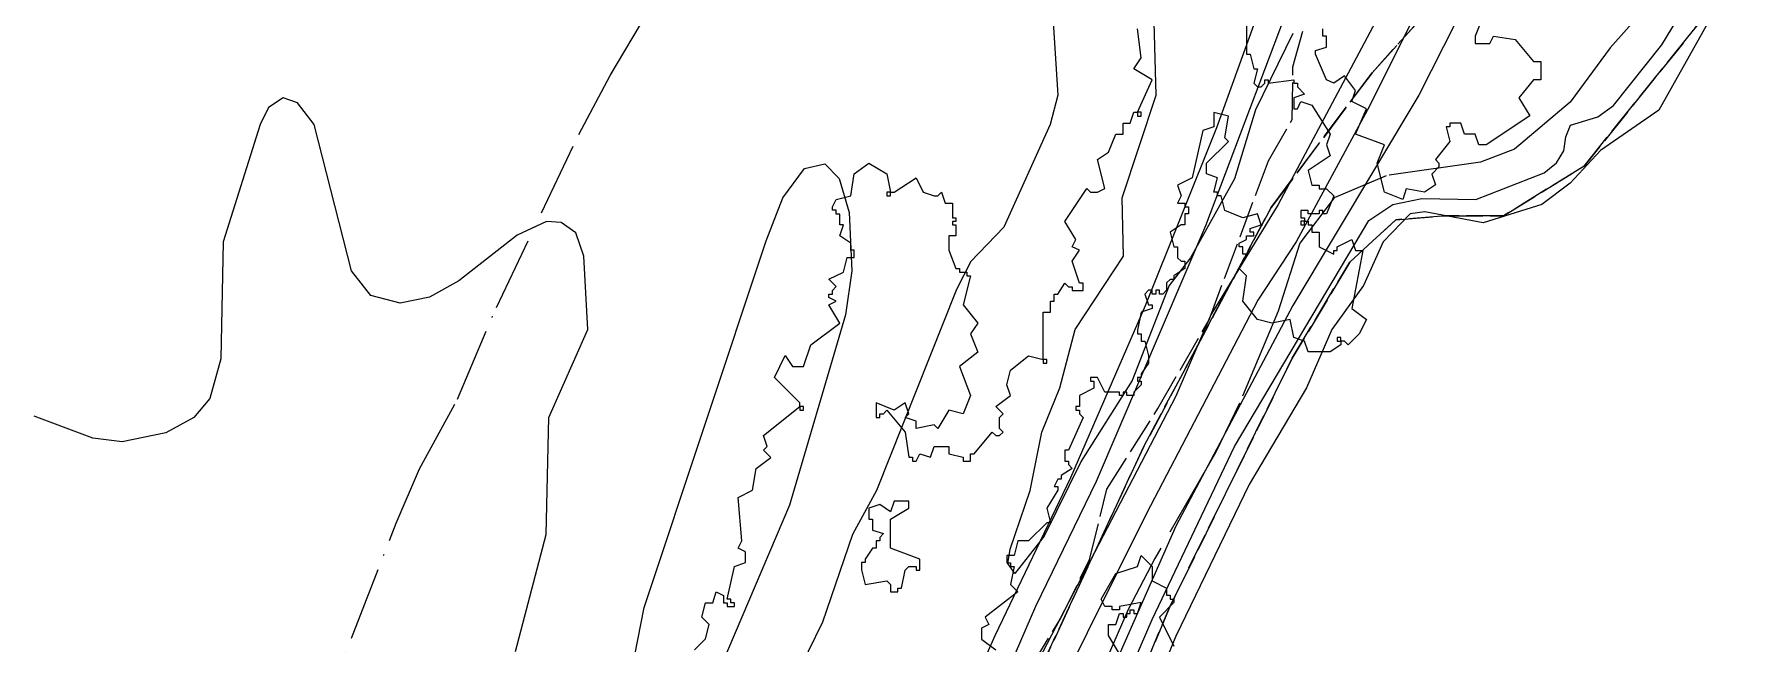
# Model space of a CAD drawing. Header units: metres. Extents: x -400 to 800, y -650 to 500.
# Drawn here: x 60 to 177.9, y -342.3 to -300.4 of the extents above; entities that cross this region are included whole.
import ezdxf

# ---------------------------------------------------------------- set-up
doc = ezdxf.new("R2010")
doc.units = ezdxf.units.M
doc.header["$LTSCALE"] = 2
for name, pattern in [('DASHDOT', [3.556, 2.54, -0.508, 0, -0.508]), ('DASHED', [1.524, 1.27, -0.254]), ('PHANTOM', [6.35, 3.175, -0.635, 0.635, -0.635, 0.635, -0.635])]:
    doc.linetypes.add(name, pattern=pattern)
for name, color, linetype in [('SITE-FLOOD-LIMIT', 5, 'DASHED'), ('SITE-PATH', 84, 'CONTINUOUS'), ('SITE-PROPERTY', 7, 'PHANTOM'), ('SITE-SETBACK-WATER', 1, 'DASHDOT'), ('SITE-TREE-CANOPY', 94, 'CONTINUOUS'), ('SITE-WATER-EDGE', 5, 'CONTINUOUS'), ('TOPO-CONTOUR-MAJOR', 8, 'CONTINUOUS'), ('TOPO-CONTOUR-MINOR', 9, 'CONTINUOUS')]:
    doc.layers.add(name, color=color, linetype=linetype)

msp = doc.modelspace()

# ---------------------------------------------------------------- linework, layer by layer
at = {"layer": 'SITE-FLOOD-LIMIT'}
for points in [[(161.69, -292.39), (152.07, -303.03), (145.13, -312.3), (136.36, -328.75), (124.11, -355.13), (116.55, -373.22), (108.21, -402.97), (105.9, -414.44), (99.46, -431.1), (90.55, -463.04), (84.72, -479.76), (78.9, -494.18), (73.84, -505.74)], [(73.84, -505.74), (78.9, -494.18), (84.72, -479.76), (90.55, -463.04), (99.46, -431.1), (105.9, -414.44), (108.21, -402.97), (116.55, -373.22), (124.11, -355.13), (136.36, -328.75), (145.13, -312.3), (152.07, -303.03), (161.69, -292.39)], [(84.71, -503.23), (86.03, -499.53), (84.98, -495.04), (86.83, -489.22), (91.59, -476.53), (99.78, -456.7), (107.45, -436.87), (114.06, -409.64), (120.14, -389.55), (123.05, -378.45), (129.39, -360.73), (138.12, -339.85), (146.58, -322.67), (150.54, -316.06), (153.71, -313.15), (157.15, -312.88), (161.12, -312.88), (166.67, -309.45), (175.39, -298.61)], [(175.39, -298.61), (166.67, -309.45), (161.12, -312.88), (157.15, -312.88), (153.71, -313.15), (150.54, -316.06), (146.58, -322.67), (138.12, -339.85), (129.39, -360.73), (123.05, -378.45), (120.14, -389.55), (114.06, -409.64), (107.45, -436.87), (99.78, -456.7), (91.59, -476.53), (86.83, -489.22), (84.98, -495.04), (86.03, -499.53), (84.71, -503.23)], [(128.5, -344.13), (130.64, -340.57), (132.63, -336.54), (133.81, -331.7), (137.33, -326.15), (140.85, -320.04), (144.94, -309.09), (146.57, -306.24), (146.63, -302.62), (147.34, -300.02)]]:
    msp.add_lwpolyline(points, dxfattribs=at)
at = {"layer": 'SITE-PATH'}
for points in [[(99.23, -429.35), (100.36, -423.76), (101, -417.47), (102.76, -405.92), (104.38, -398.69), (106.73, -390.65), (109.81, -381.18), (113.03, -371.95), (116.35, -363.82), (126.13, -341.76), (131.33, -330.88), (136.47, -319.06), (141.38, -306.81), (145.41, -295.68)], [(146.02, -299.26), (140.61, -313.56), (133.09, -331.16), (128.91, -339.77), (125.14, -348.46), (118.14, -363.77), (113.64, -375.72), (111.33, -382.04), (106.78, -396.81), (104.98, -403.21), (102.81, -418.27), (102.27, -423.82), (101.38, -428.39)]]:
    msp.add_lwpolyline(points, dxfattribs=at)
at = {"layer": 'SITE-PROPERTY'}
msp.add_lwpolyline([(171.47, -297.92), (168.46, -301.31), (165.7, -305.05), (161.87, -308.29), (159.54, -309.18), (153.05, -310.12), (149.46, -311.63), (147.1, -314.76), (145.62, -319.45), (142.95, -325.78), (141.31, -329.15), (137.12, -336.46), (135.28, -339.98), (132.26, -346.92)], dxfattribs=at)
at = {"layer": 'SITE-SETBACK-WATER'}
msp.add_lwpolyline([(58.62, -413.42), (60.43, -409.13), (63.12, -400.89), (63.82, -398.15), (65.08, -394.77), (69.61, -377.49), (71.04, -372.94), (72.69, -369.04), (73.76, -365.27), (79.23, -348.68), (84.88, -334.04), (86.49, -330.3), (89.11, -325.5), (91.79, -319.18), (97.46, -307.28), (99.62, -303.23), (108.86, -287.67)], dxfattribs=at)
at = {"layer": 'SITE-TREE-CANOPY'}
for points in [[(143.43, -299), (143.43, -301.76), (143.68, -301.76), (143.93, -302.75), (144.18, -302.75), (143.93, -303.75), (144.18, -304.01), (144.43, -304.01), (144.68, -303.75), (144.68, -303.51), (144.93, -303.51), (144.93, -303.75), (146.68, -303.51), (146.68, -303.75), (146.93, -303.75), (146.93, -304.01), (147.43, -304.51), (146.68, -304.75), (146.68, -305.51), (146.93, -305.51), (147.18, -305.01), (147.93, -305.26), (149.18, -307.26), (148.93, -308), (149.18, -308.76), (147.68, -309.76), (147.93, -310.76), (148.43, -310.76), (148.43, -311.01), (148.93, -311.01), (149.43, -311.51), (148.93, -312.75), (148.68, -312.75), (148.68, -312.51), (148.43, -312.51), (148.43, -312.75), (147.93, -312.75), (147.68, -312.75), (147.68, -312.51), (147.18, -312.51), (147.18, -313.01), (147.43, -313.01), (147.43, -313.25), (147.68, -313.25), (147.68, -313.51), (147.93, -313.51), (147.93, -314.01), (148.43, -314.01), (148.43, -315.01), (149.43, -315.51), (149.43, -315.26), (149.68, -315.26), (149.68, -315.01), (150.68, -314.51), (150.93, -315.26), (151.43, -315.26), (150.68, -319.26), (151.68, -320.01), (151.18, -321.01), (150.43, -321.75), (150.18, -321.51), (149.93, -321.51), (149.93, -321.75), (149.18, -322.25), (147.68, -322.25), (147.43, -321.51), (146.68, -321.26), (146.43, -320.01), (145.18, -320.26), (144.18, -320.01), (143.18, -318.76), (143.43, -317), (142.93, -316.51), (143.43, -315.51), (143.18, -315.51), (143.18, -315.01), (142.93, -315.01), (142.93, -314.75), (143.43, -314.51), (143.43, -314.25), (143.93, -314.25), (143.93, -314.01), (143.68, -314.01), (143.68, -313.75), (144.43, -313.51), (144.18, -312.75), (143.18, -313.01), (141.93, -312.51), (141.68, -311.51), (141.43, -311.51), (141.43, -311.26), (141.18, -311.26), (141.43, -310.26), (140.68, -310), (140.68, -309.26), (142.18, -307.76), (141.93, -307.5), (142.18, -306.01), (141.18, -305.76), (141.18, -306.76), (140.43, -307.01), (139.68, -310.26), (138.68, -310.76), (138.93, -311.51), (138.68, -312.01), (139.18, -312.01), (139.18, -312.26), (139.43, -312.26), (139.43, -312.75), (139.18, -312.75), (139.18, -313.51), (138.93, -313.51), (138.18, -314.01), (138.43, -315.01), (138.68, -315.01), (138.68, -315.76), (138.93, -316.01), (139.18, -316.01), (139.18, -316.51), (138.43, -317.01), (138.43, -317.26), (138.18, -317.26), (137.93, -317.5), (137.93, -318), (137.68, -318.26), (137.43, -318.26), (137.43, -318), (137.18, -318), (137.18, -318.26), (136.93, -318.26), (136.93, -318), (136.68, -318), (136.43, -318.26), (136.68, -319), (136.93, -319), (136.93, -319.26), (136.18, -319.5), (135.93, -320.76), (135.93, -321.01), (136.18, -321.01), (136.18, -321.51), (136.43, -321.51), (136.68, -322.51), (136.68, -323.01), (136.18, -323.75), (136.18, -324.01), (135.93, -324.01), (135.93, -324.25), (136.18, -324.25), (136.18, -324.51), (135.68, -325.01), (135.68, -325.25), (135.18, -325.25), (135.18, -325.01), (134.93, -325.01), (134.93, -325.25), (134.68, -325.25), (134.68, -325.01), (133.68, -325.01), (133.18, -324.01), (132.68, -324.01), (132.68, -324.25), (132.93, -324.25), (132.93, -324.75), (131.93, -325.25), (131.93, -326.01), (131.68, -326.01), (131.68, -326.26), (131.93, -326.26), (131.93, -326.51), (132.18, -326.76), (131.18, -329), (130.93, -329), (130.93, -329.76), (131.18, -329.76), (131.18, -330), (131.43, -330.26), (130.68, -330.76), (130.68, -331), (130.43, -331), (130.18, -331.51), (130.43, -331.51), (130.43, -331.76), (129.68, -333.01), (129.93, -334.01), (129.68, -334.01), (128.43, -335.25), (127.68, -335.25), (127.43, -336.25), (126.93, -336.25), (126.93, -336.76), (127.18, -336.76), (127.18, -337.01), (127.43, -337.01), (127.18, -338.26), (127.68, -338.76), (125.43, -340.5), (125.68, -341), (125.18, -341.26), (125.18, -342.01), (126.18, -342.76)], [(159.68, -299.26), (159.18, -300.51), (159.18, -301.01), (160.18, -301.01), (160.43, -300.51), (161.93, -300.75), (163.18, -302.25), (163.68, -302.25), (163.68, -303.51), (163.18, -303.51), (162.18, -304.76), (162.93, -306), (159.93, -308), (159.43, -308), (159.18, -307.26), (158.43, -307.26), (158.18, -306.5), (157.43, -306.5), (157.43, -306.76), (157.18, -306.76), (157.43, -307.76), (156.43, -309.01), (156.68, -309.26), (156.68, -309.51), (156.18, -310.01), (156.43, -310.75), (155.68, -311.25), (154.43, -311.01), (154.18, -311.75), (152.93, -311.25), (152.43, -309.26), (152.93, -308), (150.93, -307.26), (151.68, -305.51), (150.68, -305.01), (150.93, -304.25), (150.18, -303.25), (149.43, -303.75), (148.93, -303.51), (148.18, -301.75), (148.18, -301.51), (148.93, -301.26), (148.93, -300.51), (148.68, -300.51), (148.68, -300.01)], [(105.43, -342.76), (106.18, -342), (106.43, -341), (105.93, -340.5), (106.18, -339.51), (106.68, -339.51), (106.93, -338.76), (107.43, -339.01), (107.43, -339.51), (107.68, -339.51), (107.68, -339.76), (108.18, -339.76), (108.18, -339.51), (107.93, -339.51), (107.93, -339.26), (107.68, -339.26), (108.18, -337.01), (108.93, -336.75), (108.93, -336.01), (108.43, -335.75), (108.68, -335.25), (108.43, -332.26), (109.43, -331.76), (109.68, -330.26), (110.68, -329.51), (110.18, -329.01), (110.43, -328.76), (110.18, -328.01), (112.68, -326.01), (112.68, -325.75), (110.93, -324.01), (111.68, -322.5), (112.18, -323.26), (112.93, -323.26), (113.43, -321.76), (115.43, -320.26), (114.68, -319.01), (115.18, -318.76), (114.68, -318.51), (114.68, -318.26), (114.93, -318.26), (114.93, -318.01), (115.18, -317.75), (114.68, -317.25), (115.68, -316.75), (115.93, -315.75), (116.43, -315.75), (116.43, -315.25), (116.18, -315.25), (116.18, -314.76), (115.43, -314.26), (115.68, -313.51), (115.43, -313.51), (115.43, -312.76), (115.18, -312.76), (115.18, -312.5), (114.93, -312.5), (114.93, -312.26), (115.18, -311.76), (116.18, -311.5), (116.43, -310), (117.43, -309.26), (118.68, -310), (118.93, -311.26), (119.18, -311.26), (120.68, -310.26), (121.18, -311.26), (121.93, -311.5), (122.18, -311.5), (122.43, -311.26), (122.68, -312), (123.18, -312), (123.18, -313.01), (123.43, -313.01), (123.43, -313.26), (123.18, -313.26), (123.18, -313.51), (123.43, -313.51), (123.43, -314.25), (122.93, -314.25), (122.93, -315.25), (123.43, -316.51), (123.68, -316.51), (123.68, -316.75), (124.18, -316.75), (124.18, -317.01), (124.43, -317.01), (123.93, -319), (124.93, -320.26), (124.43, -321), (124.93, -322.26), (123.68, -323.26), (124.43, -325.25), (123.93, -326.51), (122.93, -326.25), (122.18, -327.51), (121.93, -327.26), (120.68, -327.51), (120.68, -327.01), (119.93, -326.75), (120.18, -326.51), (119.93, -325.75), (119.18, -326.25), (117.93, -325.75), (117.93, -326.75), (118.18, -326.75), (118.18, -326.51), (118.43, -326.51), (118.68, -326.25), (119.93, -327.76), (120.18, -329.5), (120.43, -329.5), (120.43, -329.76), (120.68, -329.76), (120.93, -329.26), (121.68, -329.5), (121.93, -328.76), (122.93, -328.76), (122.93, -329.26), (123.93, -329.5), (123.93, -329.76), (124.43, -329.76), (124.43, -329.26), (124.68, -329.26), (125.93, -327.76), (126.18, -328.01), (126.43, -328.01), (126.68, -327.76), (126.43, -327.51), (126.43, -326.76), (126.68, -326.51), (126.18, -326.01), (127.18, -325.25), (126.93, -324.51), (127.18, -323.51), (128.43, -322.51), (129.43, -322.76), (129.43, -319.5), (129.93, -319.5), (129.93, -318.76), (130.18, -318.76), (130.18, -318.26), (130.43, -318.26), (130.93, -317.51), (131.18, -317.76), (131.43, -317.76), (131.43, -318.01), (132.18, -318.01), (132.18, -317.51), (131.93, -317.51), (131.43, -316.01), (131.93, -315.25), (131.43, -315.01), (131.68, -314.51), (130.93, -313.26), (132.43, -311), (132.68, -311.26), (133.18, -311.26), (133.68, -311), (133.18, -309), (133.93, -308.5), (134.43, -307.26), (134.93, -307.26), (134.93, -306.51), (135.43, -306.51), (135.68, -305.75), (135.93, -305.75), (136.93, -303.51), (135.68, -302.76), (136.18, -302.01), (135.93, -300)], [(135.43, -344.25), (133.93, -341.76), (133.93, -341.01), (134.43, -341.01), (134.68, -340.26), (134.93, -340.26), (134.93, -340.51), (135.18, -340.51), (135.18, -340.26), (135.43, -340.26), (135.43, -340), (135.68, -340), (135.68, -340.26), (135.93, -340.26), (136.18, -339.5), (134.68, -339.76), (134.68, -340), (134.18, -340), (134.18, -339.76), (133.68, -339.76), (133.43, -339.26), (134.43, -337.5), (135.93, -337.01), (136.18, -336.26), (136.93, -337.01), (136.93, -338), (137.93, -338.5), (137.93, -339), (138.18, -339), (138.18, -339.26), (138.43, -339.26), (138.43, -339.5), (137.43, -340.51), (138.43, -342.51)]]:
    msp.add_lwpolyline(points, dxfattribs=at)
for points in [[(135.93, -306.01), (136.18, -306.01), (136.18, -305.75), (135.93, -305.75)], [(118.68, -311.26), (118.68, -311.5), (118.93, -311.5), (118.93, -311.26)], [(147.18, -313.25), (147.18, -313.51), (147.43, -313.51), (147.43, -313.25)], [(149.93, -321.25), (149.68, -321.25), (149.68, -321.51), (149.93, -321.51)], [(129.43, -323.01), (129.68, -323.01), (129.68, -322.76), (129.43, -322.76)], [(112.68, -326.25), (112.93, -326.25), (112.93, -326.01), (112.68, -326.01)], [(118.93, -333.26), (118.18, -332.76), (117.43, -333.01), (117.43, -333.76), (117.68, -333.76), (117.68, -334.51), (118.43, -334.75), (118.18, -335.01), (118.18, -335.25), (117.93, -335.25), (117.93, -335.75), (117.68, -335.75), (117.18, -336.51), (117.18, -336.75), (116.93, -336.75), (116.93, -337.25), (117.18, -338.26), (118.68, -338.01), (118.93, -338.26), (118.93, -338.76), (119.43, -338.76), (119.43, -338.51), (119.68, -338.51), (119.93, -337.26), (120.18, -337.01), (120.68, -337.01), (120.68, -337.26), (120.93, -337.26), (120.93, -336.51), (118.93, -335.75), (118.93, -333.76), (120.18, -333.01), (120.18, -332.51), (119.18, -332.51)]]:
    msp.add_lwpolyline(points, close=True, dxfattribs=at)
at = {"layer": 'SITE-WATER-EDGE'}
msp.add_lwpolyline([(135.69, -343.54), (136.94, -340.66), (142.61, -328.76), (151.85, -313.2), (153.51, -312.1), (155.49, -311.69), (159.21, -311.75), (163.93, -309.93), (164.76, -309.23), (165.27, -308.41), (165.41, -307.44), (165.74, -306.63), (167.62, -306.07), (168.69, -305.29), (172.01, -301.1), (176.1, -294.36)], dxfattribs=at)
at = {"layer": 'TOPO-CONTOUR-MAJOR'}
msp.add_lwpolyline([(177.87, -294.79), (171.82, -305.61), (167.79, -308.38), (165.72, -310.63), (163.76, -312.09), (159.73, -313.35), (155.7, -312.6), (154.69, -312.75), (152.84, -314.66), (151.49, -317.68), (149.31, -320.7), (147.57, -324.73), (143.61, -331.37), (138.57, -341.82), (128.49, -366.42)], dxfattribs=at)
msp.add_lwpolyline([(113, -309.62), (114.39, -309.29), (115.39, -310.31), (116.07, -312.64), (116.25, -316.67), (115.82, -319.69), (111.98, -332.79), (106.33, -346.06), (102.88, -351.94), (100.09, -357.98), (96.98, -366.04), (93.35, -377.13), (90.2, -383.03), (89.18, -382.17), (90.21, -376.12), (93.79, -366.04), (96.25, -357.51), (100, -349.92), (101.97, -339.85), (110.36, -314.6), (111.52, -311.63)], close=True, dxfattribs=at)
at = {"layer": 'TOPO-CONTOUR-MINOR'}
for points in [[(159.33, -290.47), (151.75, -305.59), (146.84, -314.66), (144.2, -318.69), (136.55, -333.36), (126.32, -353.95), (119.43, -369.7), (113.38, -385.89), (107.33, -406.31), (105.93, -412.39), (104.31, -424.03), (98.46, -443.63), (96.25, -453.07), (93.75, -459.75), (92.22, -465.68), (85.81, -479.91), (81.51, -490.99), (80.49, -495.02), (80.13, -499.23), (79.15, -502.07)], [(158.72, -297.8), (155.29, -304.58), (146.63, -319.06), (138.57, -334.23), (132.09, -348.92), (129.94, -352.95), (125.01, -366.04), (118.66, -386.2), (116.74, -390.23), (114.74, -396.27), (113.72, -401.31), (109.83, -411.39), (107.9, -418.44), (105.92, -428.52), (102.6, -439.6), (100.67, -444.64), (97.72, -455.72), (95.63, -460.76), (94.29, -465.8), (87.06, -481.92), (84.04, -490.99), (83.61, -493), (83.5, -498.04), (82.44, -502.07)], [(152.84, -298.53), (145.62, -312.11), (140.98, -319.69), (138.57, -325.3), (124.71, -351.94), (117.3, -368.06), (111.79, -383.17), (104.91, -406.35), (102.3, -416.62), (99.27, -424.05), (97.3, -430.53), (91.76, -449.68), (90.79, -455.72), (88.7, -462.78), (85.17, -469.82), (81.42, -478.9), (74.32, -489.98), (70.12, -499.05), (66.91, -503.08)], [(130.12, -299.54), (130.43, -304.58), (129.91, -306.6), (126.73, -313.65), (124.46, -316.03), (123.46, -317.95), (117.95, -331.79), (116.3, -334.81), (114.24, -340.85), (112.26, -344.88)], [(146.63, -300.34), (144.05, -305.59), (142.6, -310.33), (139.58, -315.77), (138.11, -317.68), (135.55, -324.22), (132.05, -329.77), (129.5, -334.94), (127.49, -337.5), (127, -336.82), (127.17, -335.82), (128.53, -331.79), (129.34, -327.76), (130.59, -324.73), (131.63, -320.7), (134.97, -315.66), (134.88, -311.63), (137.22, -304.58), (137.08, -299.54)], [(93.11, -342.87), (95.22, -334.81), (95.41, -326.75), (98.09, -320.7), (97.81, -315.66), (97.26, -314.04), (96.25, -313.33), (95.24, -313.28), (93.23, -314.22), (89.2, -317.36), (87.18, -318.47), (85.17, -318.89), (83.15, -318.37), (81.81, -316.67), (79.25, -306.6), (78.11, -305.1), (77.11, -304.76), (76.1, -305.42), (75.52, -306.6), (72.98, -314.66), (72.82, -322.72), (72.07, -325.45), (70.96, -326.75), (69.04, -327.82), (66.02, -328.43), (64.01, -328.19), (59.98, -326.68)]]:
    msp.add_lwpolyline(points, dxfattribs=at)

doc.saveas('drawing.dxf')
